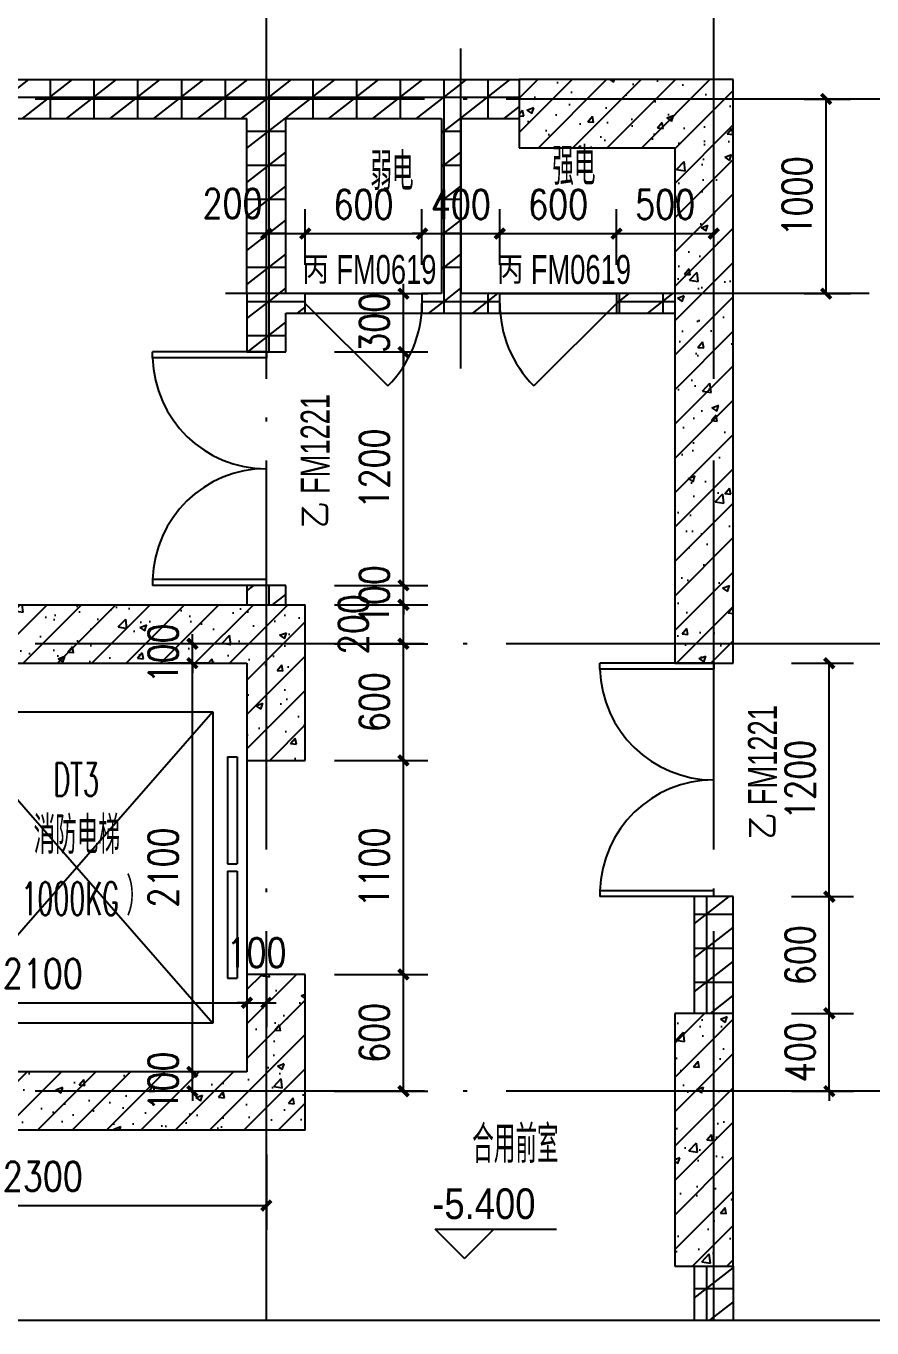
# Model space of a CAD drawing. Extents: x 718358 to 1668613, y -348838 to -159582.
# Drawn here: x 750675 to 755024, y -194977 to -188285 of the extents above; entities that cross this region are included whole.
import ezdxf

# ---------------------------------------------------------------- set-up
doc = ezdxf.new("R2010")
doc.units = 0
doc.header["$LTSCALE"] = 1000
doc.linetypes.add('DOTE', pattern=[2.42, 2, -0.2, 0.02, -0.2])
for name, color, linetype in [('建-墙体', 2, 'Continuous'), ('建-尺寸', 73, 'Continuous'), ('建-影线', 8, 'Continuous'), ('建-房间名', 7, 'Continuous'), ('建-柱子', 6, 'Continuous'), ('建-标高', 3, 'Continuous'), ('建-楼梯', 4, 'Continuous'), ('建-符号', 3, 'Continuous'), ('建-轴网', 14, 'DOTE'), ('建-门', 4, 'Continuous'), ('建-门窗', 4, 'Continuous'), ('建-门窗-编号', 7, 'Continuous')]:
    doc.layers.add(name, color=color, linetype=linetype)
doc.styles.add('_TCH_DIM', font='gt单线西文.shx', dxfattribs={"width": 0.8, "bigfont": 'gt单线中文.shx'})
doc.styles.add('_TCH_WINDOW', font='gt单线西文.shx', dxfattribs={"height": 3.5, "bigfont": 'gt单线中文.shx'})
doc.styles.add('DIM_FONT', font='SIMPLEX.shx', dxfattribs={"width": 0.8, "bigfont": 'GBCBIG.shx'})
doc.dimstyles.new('DIMN50', dxfattribs={"dimscale": 0.5, "dimtxt": 300, "dimasz": 100, "dimexe": 250, "dimexo": 300, "dimgap": 150, "dimtad": 1, "dimdec": 0, "dimzin": 0, "dimdsep": 46, "dimtxsty": 'DIM_FONT', "dimblk": 'ARCHTICK', "dimcen": 0.09, "dimdle": 1, "dimclrt": 7, "dimazin": 2, "dimtfac": 1, "dimtdec": 0, "dimtix": 1, "dimtmove": 2, "dimatfit": 3, "dimldrblk": 'ARCHTICK', "dimfxl": 1, "dimtolj": 1, "dimtzin": 0, "dimarcsym": 0})
pattern_1 = [(0, (0, 0), (0, 175), []), (37.875, (200, 0), (-84.807639, 109.038328), []), (90, (200, 0), (-225, 1e-14), [])]
pattern_2 = [(45, (0, 0), (-88.388348, 88.388348), []), (50, (0, 0), (358.63009, -31.37607), [37.5, -412.5]), (355, (0, 0), (-69.37567, 376.09607), [30, -330]), (100.4514, (29.9, -2.6), (289.25469, 344.71977), [31.8701, -350.57106]), (46.1842, (0, 100), (533.62052, -82.7595), [56.25, -618.75]), (96.6356, (44.47, 93.1), (467.33135, 487.05894), [47.80514, -525.8565]), (351.1842, (0, 100), (467.33097, 487.0593), [45, -495]), (21, (50, 75), (298.45353, -201.30945), [37.5, -412.5]), (326, (50, 75), (121.65767, 362.57502), [30, -330]), (71.4514, (74.87, 58.22), (420.11131, 161.26525), [31.8701, -350.57106]), (37.5, (0, 0), (6.079928, 166.446927), [0, -326, 0, -335, 0, -331.25]), (7.5, (0, 0), (131.53477, 197.205856), [0, -191, 0, -318.5, 0, -126.25]), (327.5, (-111.5, 0), (266.911218, -11.277436), [0, -125, 0, -390, 0, -517.5]), (317.5, (-161.5, 0), (291.593085, 50.05249), [0, -162.5, 0, -259, 0, -367.5])]

# ---------------------------------------------------------------- blocks, each defined once
blk = doc.blocks.new('_ArchTick')
at = {"color": 0, "linetype": 'ByBlock', "const_width": 0.4}
blk.add_lwpolyline([(-0.5, -0.5), (0.5, 0.5)], dxfattribs=at)
blk = doc.blocks.new('*D895')
at = {"layer": 'Defpoints', "color": 0, "transparency": 16777216}
for p in [(752110.3, -189351.9), (751910.3, -189662.4), (752110.3, -189662.4)]:
    blk.add_point(p, dxfattribs=at)
at = {"layer": '建-尺寸', "color": 0, "lineweight": -2, "transparency": 16777216}
for p, q in [((751910.3, -189512.4), (751910.3, -189226.9)), ((752110.3, -189512.4), (752110.3, -189226.9)), ((751909.8, -189351.9), (752110.8, -189351.9))]:
    blk.add_line(p, q, dxfattribs=at)
at = {"layer": '建-尺寸', "color": 0, "lineweight": -2, "transparency": 16777216, "xscale": 50, "yscale": 50, "zscale": 50, "rotation": 180}
blk.add_blockref('_ArchTick', (751910.3, -189351.9), dxfattribs=at)
at = {"layer": '建-尺寸', "color": 0, "lineweight": -2, "transparency": 16777216, "xscale": 50, "yscale": 50, "zscale": 50}
blk.add_blockref('_ArchTick', (752110.3, -189351.9), dxfattribs=at)
at = {"layer": '建-尺寸', "color": 7, "transparency": 16777216, "insert": (751736.9, -189196.9), "char_height": 150, "attachment_point": 5, "style": 'DIM_FONT'}
blk.add_mtext('\\A1;200', dxfattribs=at)
blk = doc.blocks.new('*D896')
at = {"layer": 'Defpoints', "color": 0, "transparency": 16777216}
for p in [(752710.3, -189351.9), (752110.3, -189662.4), (752710.3, -189662.4)]:
    blk.add_point(p, dxfattribs=at)
at = {"layer": '建-尺寸', "color": 0, "lineweight": -2, "transparency": 16777216}
for p, q in [((752110.3, -189512.4), (752110.3, -189226.9)), ((752710.3, -189512.4), (752710.3, -189226.9)), ((752109.8, -189351.9), (752710.8, -189351.9))]:
    blk.add_line(p, q, dxfattribs=at)
at = {"layer": '建-尺寸', "color": 0, "lineweight": -2, "transparency": 16777216, "xscale": 50, "yscale": 50, "zscale": 50, "rotation": 180}
blk.add_blockref('_ArchTick', (752110.3, -189351.9), dxfattribs=at)
at = {"layer": '建-尺寸', "color": 0, "lineweight": -2, "transparency": 16777216, "xscale": 50, "yscale": 50, "zscale": 50}
blk.add_blockref('_ArchTick', (752710.3, -189351.9), dxfattribs=at)
at = {"layer": '建-尺寸', "color": 7, "transparency": 16777216, "insert": (752410.3, -189201.9), "char_height": 150, "attachment_point": 5, "style": 'DIM_FONT'}
blk.add_mtext('\\A1;600', dxfattribs=at)
blk = doc.blocks.new('*D897')
at = {"layer": 'Defpoints', "color": 0, "transparency": 16777216}
for p in [(753110.3, -189351.9), (752710.3, -189662.4), (753110.3, -189662.4)]:
    blk.add_point(p, dxfattribs=at)
at = {"layer": '建-尺寸', "color": 0, "lineweight": -2, "transparency": 16777216}
for p, q in [((752710.3, -189512.4), (752710.3, -189226.9)), ((753110.3, -189512.4), (753110.3, -189226.9)), ((752710.3, -189351.9), (752660.3, -189351.9)), ((752710.3, -189351.9), (753110.3, -189351.9)), ((753110.3, -189351.9), (753160.3, -189351.9))]:
    blk.add_line(p, q, dxfattribs=at)
at = {"layer": '建-尺寸', "color": 0, "lineweight": -2, "transparency": 16777216, "xscale": 50, "yscale": 50, "zscale": 50}
blk.add_blockref('_ArchTick', (752710.3, -189351.9), dxfattribs=at)
at = {"layer": '建-尺寸', "color": 0, "lineweight": -2, "transparency": 16777216, "xscale": 50, "yscale": 50, "zscale": 50, "rotation": 180}
blk.add_blockref('_ArchTick', (753110.3, -189351.9), dxfattribs=at)
at = {"layer": '建-尺寸', "color": 7, "transparency": 16777216, "insert": (752910.3, -189201.9), "char_height": 150, "attachment_point": 5, "style": 'DIM_FONT'}
blk.add_mtext('\\A1;400', dxfattribs=at)
blk = doc.blocks.new('*D898')
at = {"layer": 'Defpoints', "color": 0, "transparency": 16777216}
for p in [(753710.3, -189351.9), (753110.3, -189662.4), (753710.3, -189662.4)]:
    blk.add_point(p, dxfattribs=at)
at = {"layer": '建-尺寸', "color": 0, "lineweight": -2, "transparency": 16777216}
for p, q in [((753110.3, -189512.4), (753110.3, -189226.9)), ((753710.3, -189512.4), (753710.3, -189226.9)), ((753109.8, -189351.9), (753710.8, -189351.9))]:
    blk.add_line(p, q, dxfattribs=at)
at = {"layer": '建-尺寸', "color": 0, "lineweight": -2, "transparency": 16777216, "xscale": 50, "yscale": 50, "zscale": 50, "rotation": 180}
blk.add_blockref('_ArchTick', (753110.3, -189351.9), dxfattribs=at)
at = {"layer": '建-尺寸', "color": 0, "lineweight": -2, "transparency": 16777216, "xscale": 50, "yscale": 50, "zscale": 50}
blk.add_blockref('_ArchTick', (753710.3, -189351.9), dxfattribs=at)
at = {"layer": '建-尺寸', "color": 7, "transparency": 16777216, "insert": (753410.3, -189201.9), "char_height": 150, "attachment_point": 5, "style": 'DIM_FONT'}
blk.add_mtext('\\A1;600', dxfattribs=at)
blk = doc.blocks.new('*D899')
at = {"layer": 'Defpoints', "color": 0, "transparency": 16777216}
for p in [(754210.3, -189351.9), (753710.3, -189662.4), (754210.3, -189662.4)]:
    blk.add_point(p, dxfattribs=at)
at = {"layer": '建-尺寸', "color": 0, "lineweight": -2, "transparency": 16777216}
for p, q in [((753710.3, -189512.4), (753710.3, -189226.9)), ((754210.3, -189512.4), (754210.3, -189226.9)), ((753709.8, -189351.9), (754210.8, -189351.9))]:
    blk.add_line(p, q, dxfattribs=at)
at = {"layer": '建-尺寸', "color": 0, "lineweight": -2, "transparency": 16777216, "xscale": 50, "yscale": 50, "zscale": 50, "rotation": 180}
blk.add_blockref('_ArchTick', (753710.3, -189351.9), dxfattribs=at)
at = {"layer": '建-尺寸', "color": 0, "lineweight": -2, "transparency": 16777216, "xscale": 50, "yscale": 50, "zscale": 50}
blk.add_blockref('_ArchTick', (754210.3, -189351.9), dxfattribs=at)
at = {"layer": '建-尺寸', "color": 7, "transparency": 16777216, "insert": (753960.3, -189201.9), "char_height": 150, "attachment_point": 5, "style": 'DIM_FONT'}
blk.add_mtext('\\A1;500', dxfattribs=at)
blk = doc.blocks.new('*D900')
at = {"layer": 'Defpoints', "color": 0, "transparency": 16777216}
for p in [(752110.3, -193159.8), (752615.2, -193159.8), (752110.3, -193760.1)]:
    blk.add_point(p, dxfattribs=at)
at = {"layer": '建-尺寸', "color": 0, "lineweight": -2, "transparency": 16777216}
for p, q in [((752260.3, -193159.8), (752740.2, -193159.8)), ((752615.2, -193760.6), (752615.2, -193159.3)), ((752260.3, -193760.1), (752740.2, -193760.1))]:
    blk.add_line(p, q, dxfattribs=at)
at = {"layer": '建-尺寸', "color": 0, "lineweight": -2, "transparency": 16777216, "xscale": 50, "yscale": 50, "zscale": 50}
for p, rotation in [((752615.2, -193159.8), 90), ((752615.2, -193760.1), 270)]:
    blk.add_blockref('_ArchTick', p, dxfattribs=dict(at, rotation=rotation))
at = {"layer": '建-尺寸', "color": 7, "transparency": 16777216, "insert": (752465.2, -193460), "char_height": 150, "attachment_point": 5, "rotation": 90, "style": 'DIM_FONT'}
blk.add_mtext('\\A1;600', dxfattribs=at)
blk = doc.blocks.new('*D901')
at = {"layer": 'Defpoints', "color": 0, "transparency": 16777216}
for p in [(752110.3, -192059.8), (752615.2, -192059.8), (752110.3, -193159.8)]:
    blk.add_point(p, dxfattribs=at)
at = {"layer": '建-尺寸', "color": 0, "lineweight": -2, "transparency": 16777216}
for p, q in [((752260.3, -192059.8), (752740.2, -192059.8)), ((752615.2, -193160.3), (752615.2, -192059.3)), ((752260.3, -193159.8), (752740.2, -193159.8))]:
    blk.add_line(p, q, dxfattribs=at)
at = {"layer": '建-尺寸', "color": 0, "lineweight": -2, "transparency": 16777216, "xscale": 50, "yscale": 50, "zscale": 50}
for p, rotation in [((752615.2, -192059.8), 90), ((752615.2, -193159.8), 270)]:
    blk.add_blockref('_ArchTick', p, dxfattribs=dict(at, rotation=rotation))
at = {"layer": '建-尺寸', "color": 7, "transparency": 16777216, "insert": (752465.2, -192609.8), "char_height": 150, "attachment_point": 5, "rotation": 90, "style": 'DIM_FONT'}
blk.add_mtext('\\A1;1100', dxfattribs=at)
blk = doc.blocks.new('*D902')
at = {"layer": 'Defpoints', "color": 0, "transparency": 16777216}
for p in [(752110.3, -191460.1), (752615.2, -191460.1), (752110.3, -192059.8)]:
    blk.add_point(p, dxfattribs=at)
at = {"layer": '建-尺寸', "color": 0, "lineweight": -2, "transparency": 16777216}
for p, q in [((752260.3, -191460.1), (752740.2, -191460.1)), ((752615.2, -192060.3), (752615.2, -191459.6)), ((752260.3, -192059.8), (752740.2, -192059.8))]:
    blk.add_line(p, q, dxfattribs=at)
at = {"layer": '建-尺寸', "color": 0, "lineweight": -2, "transparency": 16777216, "xscale": 50, "yscale": 50, "zscale": 50}
for p, rotation in [((752615.2, -191460.1), 90), ((752615.2, -192059.8), 270)]:
    blk.add_blockref('_ArchTick', p, dxfattribs=dict(at, rotation=rotation))
at = {"layer": '建-尺寸', "color": 7, "transparency": 16777216, "insert": (752465.2, -191760), "char_height": 150, "attachment_point": 5, "rotation": 90, "style": 'DIM_FONT'}
blk.add_mtext('\\A1;600', dxfattribs=at)
blk = doc.blocks.new('*D903')
at = {"layer": 'Defpoints', "color": 0, "transparency": 16777216}
for p in [(752110.3, -191260.2), (752615.2, -191260.2), (752110.3, -191460.1)]:
    blk.add_point(p, dxfattribs=at)
at = {"layer": '建-尺寸', "color": 0, "lineweight": -2, "transparency": 16777216}
for p, q in [((752260.3, -191260.2), (752740.2, -191260.2)), ((752615.2, -191460.6), (752615.2, -191259.7)), ((752260.3, -191460.1), (752740.2, -191460.1))]:
    blk.add_line(p, q, dxfattribs=at)
at = {"layer": '建-尺寸', "color": 0, "lineweight": -2, "transparency": 16777216, "xscale": 50, "yscale": 50, "zscale": 50}
for p, rotation in [((752615.2, -191260.2), 90), ((752615.2, -191460.1), 270)]:
    blk.add_blockref('_ArchTick', p, dxfattribs=dict(at, rotation=rotation))
at = {"layer": '建-尺寸', "color": 7, "transparency": 16777216, "insert": (752357.7, -191360.2), "char_height": 150, "attachment_point": 5, "rotation": 90, "style": 'DIM_FONT'}
blk.add_mtext('\\A1;200', dxfattribs=at)
blk = doc.blocks.new('*D904')
at = {"layer": 'Defpoints', "color": 0, "transparency": 16777216}
for p in [(752110.3, -191159.8), (752615.2, -191159.8), (752110.3, -191260.2)]:
    blk.add_point(p, dxfattribs=at)
at = {"layer": '建-尺寸', "color": 0, "lineweight": -2, "transparency": 16777216}
for p, q in [((752615.2, -191159.8), (752615.2, -191109.8)), ((752260.3, -191159.8), (752740.2, -191159.8)), ((752615.2, -191260.2), (752615.2, -191159.8)), ((752260.3, -191260.2), (752740.2, -191260.2)), ((752615.2, -191260.2), (752615.2, -191310.2))]:
    blk.add_line(p, q, dxfattribs=at)
at = {"layer": '建-尺寸', "color": 0, "lineweight": -2, "transparency": 16777216, "xscale": 50, "yscale": 50, "zscale": 50}
for p, rotation in [((752615.2, -191159.8), 270), ((752615.2, -191260.2), 90)]:
    blk.add_blockref('_ArchTick', p, dxfattribs=dict(at, rotation=rotation))
at = {"layer": '建-尺寸', "color": 7, "transparency": 16777216, "insert": (752465.2, -191210), "char_height": 150, "attachment_point": 5, "rotation": 90, "style": 'DIM_FONT'}
blk.add_mtext('\\A1;100', dxfattribs=at)
blk = doc.blocks.new('*D905')
at = {"layer": 'Defpoints', "color": 0, "transparency": 16777216}
for p in [(752110.3, -189960.1), (752615.2, -189960.1), (752110.3, -191159.8)]:
    blk.add_point(p, dxfattribs=at)
at = {"layer": '建-尺寸', "color": 0, "lineweight": -2, "transparency": 16777216}
for p, q in [((752260.3, -189960.1), (752740.2, -189960.1)), ((752615.2, -191160.3), (752615.2, -189959.6)), ((752260.3, -191159.8), (752740.2, -191159.8))]:
    blk.add_line(p, q, dxfattribs=at)
at = {"layer": '建-尺寸', "color": 0, "lineweight": -2, "transparency": 16777216, "xscale": 50, "yscale": 50, "zscale": 50}
for p, rotation in [((752615.2, -189960.1), 90), ((752615.2, -191159.8), 270)]:
    blk.add_blockref('_ArchTick', p, dxfattribs=dict(at, rotation=rotation))
at = {"layer": '建-尺寸', "color": 7, "transparency": 16777216, "insert": (752465.2, -190560), "char_height": 150, "attachment_point": 5, "rotation": 90, "style": 'DIM_FONT'}
blk.add_mtext('\\A1;1200', dxfattribs=at)
blk = doc.blocks.new('*D906')
at = {"layer": 'Defpoints', "color": 0, "transparency": 16777216}
for p in [(752110.3, -189660.1), (752615.2, -189660.1), (752110.3, -189960.1)]:
    blk.add_point(p, dxfattribs=at)
at = {"layer": '建-尺寸', "color": 0, "lineweight": -2, "transparency": 16777216}
for p, q in [((752260.3, -189660.1), (752740.2, -189660.1)), ((752615.2, -189660.1), (752615.2, -189610.1)), ((752615.2, -189960.1), (752615.2, -189660.1)), ((752260.3, -189960.1), (752740.2, -189960.1)), ((752615.2, -189960.1), (752615.2, -190010.1))]:
    blk.add_line(p, q, dxfattribs=at)
at = {"layer": '建-尺寸', "color": 0, "lineweight": -2, "transparency": 16777216, "xscale": 50, "yscale": 50, "zscale": 50}
for p, rotation in [((752615.2, -189660.1), 270), ((752615.2, -189960.1), 90)]:
    blk.add_blockref('_ArchTick', p, dxfattribs=dict(at, rotation=rotation))
at = {"layer": '建-尺寸', "color": 7, "transparency": 16777216, "insert": (752465.2, -189810.1), "char_height": 150, "attachment_point": 5, "rotation": 90, "style": 'DIM_FONT'}
blk.add_mtext('\\A1;300', dxfattribs=at)
blk = doc.blocks.new('*D907')
at = {"layer": 'Defpoints', "color": 0, "transparency": 16777216}
for p in [(754460.3, -191560.1), (754804.5, -191560.1), (754460.3, -192760.1)]:
    blk.add_point(p, dxfattribs=at)
at = {"layer": '建-尺寸', "color": 0, "lineweight": -2, "transparency": 16777216}
for p, q in [((754610.3, -191560.1), (754929.5, -191560.1)), ((754804.5, -192760.6), (754804.5, -191559.6)), ((754610.3, -192760.1), (754929.5, -192760.1))]:
    blk.add_line(p, q, dxfattribs=at)
at = {"layer": '建-尺寸', "color": 0, "lineweight": -2, "transparency": 16777216, "xscale": 50, "yscale": 50, "zscale": 50}
for p, rotation in [((754804.5, -191560.1), 90), ((754804.5, -192760.1), 270)]:
    blk.add_blockref('_ArchTick', p, dxfattribs=dict(at, rotation=rotation))
at = {"layer": '建-尺寸', "color": 7, "transparency": 16777216, "insert": (754654.5, -192160.1), "char_height": 150, "attachment_point": 5, "rotation": 90, "style": 'DIM_FONT'}
blk.add_mtext('\\A1;1200', dxfattribs=at)
blk = doc.blocks.new('*D908')
at = {"layer": 'Defpoints', "color": 0, "transparency": 16777216}
for p in [(754460.3, -192760.1), (754804.5, -192760.1), (754460.3, -193360.1)]:
    blk.add_point(p, dxfattribs=at)
at = {"layer": '建-尺寸', "color": 0, "lineweight": -2, "transparency": 16777216}
for p, q in [((754610.3, -192760.1), (754929.5, -192760.1)), ((754804.5, -193360.6), (754804.5, -192759.6)), ((754610.3, -193360.1), (754929.5, -193360.1))]:
    blk.add_line(p, q, dxfattribs=at)
at = {"layer": '建-尺寸', "color": 0, "lineweight": -2, "transparency": 16777216, "xscale": 50, "yscale": 50, "zscale": 50}
for p, rotation in [((754804.5, -192760.1), 90), ((754804.5, -193360.1), 270)]:
    blk.add_blockref('_ArchTick', p, dxfattribs=dict(at, rotation=rotation))
at = {"layer": '建-尺寸', "color": 7, "transparency": 16777216, "insert": (754654.5, -193060.1), "char_height": 150, "attachment_point": 5, "rotation": 90, "style": 'DIM_FONT'}
blk.add_mtext('\\A1;600', dxfattribs=at)
blk = doc.blocks.new('*D909')
at = {"layer": 'Defpoints', "color": 0, "transparency": 16777216}
for p in [(754460.3, -193360.1), (754804.5, -193360.1), (754460.3, -193760.1)]:
    blk.add_point(p, dxfattribs=at)
at = {"layer": '建-尺寸', "color": 0, "lineweight": -2, "transparency": 16777216}
for p, q in [((754804.5, -193360.1), (754804.5, -193310.1)), ((754610.3, -193360.1), (754929.5, -193360.1)), ((754804.5, -193760.1), (754804.5, -193360.1)), ((754610.3, -193760.1), (754929.5, -193760.1)), ((754804.5, -193760.1), (754804.5, -193810.1))]:
    blk.add_line(p, q, dxfattribs=at)
at = {"layer": '建-尺寸', "color": 0, "lineweight": -2, "transparency": 16777216, "xscale": 50, "yscale": 50, "zscale": 50}
for p, rotation in [((754804.5, -193360.1), 270), ((754804.5, -193760.1), 90)]:
    blk.add_blockref('_ArchTick', p, dxfattribs=dict(at, rotation=rotation))
at = {"layer": '建-尺寸', "color": 7, "transparency": 16777216, "insert": (754654.5, -193560.1), "char_height": 150, "attachment_point": 5, "rotation": 90, "style": 'DIM_FONT'}
blk.add_mtext('\\A1;400', dxfattribs=at)
blk = doc.blocks.new('*D910')
at = {"layer": 'Defpoints', "color": 0, "transparency": 16777216}
for p in [(751529.8, -193660.3), (751763.6, -193660.3), (751763.6, -193760.4)]:
    blk.add_point(p, dxfattribs=at)
at = {"layer": '建-尺寸', "color": 0, "lineweight": -2, "transparency": 16777216}
for p, q in [((751529.8, -193660.3), (751529.8, -193610.3)), ((751613.6, -193660.3), (751404.8, -193660.3)), ((751529.8, -193760.4), (751529.8, -193660.3)), ((751613.6, -193760.4), (751404.8, -193760.4)), ((751529.8, -193760.4), (751529.8, -193810.4))]:
    blk.add_line(p, q, dxfattribs=at)
at = {"layer": '建-尺寸', "color": 0, "lineweight": -2, "transparency": 16777216, "xscale": 50, "yscale": 50, "zscale": 50}
for p, rotation in [((751529.8, -193660.3), 270), ((751529.8, -193760.4), 90)]:
    blk.add_blockref('_ArchTick', p, dxfattribs=dict(at, rotation=rotation))
at = {"layer": '建-尺寸', "color": 7, "transparency": 16777216, "insert": (751379.8, -193710.4), "char_height": 150, "attachment_point": 5, "rotation": 90, "style": 'DIM_FONT'}
blk.add_mtext('\\A1;100', dxfattribs=at)
blk = doc.blocks.new('*D911')
at = {"layer": 'Defpoints', "color": 0, "transparency": 16777216}
for p in [(751529.8, -191560.3), (751763.6, -191560.3), (751763.6, -193660.3)]:
    blk.add_point(p, dxfattribs=at)
at = {"layer": '建-尺寸', "color": 0, "lineweight": -2, "transparency": 16777216}
for p, q in [((751613.6, -191560.3), (751404.8, -191560.3)), ((751529.8, -193660.8), (751529.8, -191559.8)), ((751613.6, -193660.3), (751404.8, -193660.3))]:
    blk.add_line(p, q, dxfattribs=at)
at = {"layer": '建-尺寸', "color": 0, "lineweight": -2, "transparency": 16777216, "xscale": 50, "yscale": 50, "zscale": 50}
for p, rotation in [((751529.8, -191560.3), 90), ((751529.8, -193660.3), 270)]:
    blk.add_blockref('_ArchTick', p, dxfattribs=dict(at, rotation=rotation))
at = {"layer": '建-尺寸', "color": 7, "transparency": 16777216, "insert": (751379.8, -192610.3), "char_height": 150, "attachment_point": 5, "rotation": 90, "style": 'DIM_FONT'}
blk.add_mtext('\\A1;2100', dxfattribs=at)
blk = doc.blocks.new('*D912')
at = {"layer": 'Defpoints', "color": 0, "transparency": 16777216}
for p in [(751529.8, -191460.1), (751763.6, -191460.1), (751763.6, -191560.3)]:
    blk.add_point(p, dxfattribs=at)
at = {"layer": '建-尺寸', "color": 0, "lineweight": -2, "transparency": 16777216}
for p, q in [((751613.6, -191460.1), (751404.8, -191460.1)), ((751529.8, -191460.1), (751529.8, -191410.1)), ((751529.8, -191560.3), (751529.8, -191460.1)), ((751613.6, -191560.3), (751404.8, -191560.3)), ((751529.8, -191560.3), (751529.8, -191610.3))]:
    blk.add_line(p, q, dxfattribs=at)
at = {"layer": '建-尺寸', "color": 0, "lineweight": -2, "transparency": 16777216, "xscale": 50, "yscale": 50, "zscale": 50}
for p, rotation in [((751529.8, -191460.1), 270), ((751529.8, -191560.3), 90)]:
    blk.add_blockref('_ArchTick', p, dxfattribs=dict(at, rotation=rotation))
at = {"layer": '建-尺寸', "color": 7, "transparency": 16777216, "insert": (751379.8, -191510.2), "char_height": 150, "attachment_point": 5, "rotation": 90, "style": 'DIM_FONT'}
blk.add_mtext('\\A1;100', dxfattribs=at)
blk = doc.blocks.new('*D918')
at = {"layer": 'Defpoints', "color": 0, "transparency": 16777216}
for p in [(749710.3, -193029.2), (751810.3, -193029.2), (751810.3, -193305.5)]:
    blk.add_point(p, dxfattribs=at)
at = {"layer": '建-尺寸', "color": 0, "lineweight": -2, "transparency": 16777216}
for p, q in [((749710.3, -193179.2), (749710.3, -193430.5)), ((751810.3, -193179.2), (751810.3, -193430.5)), ((749709.8, -193305.5), (751810.8, -193305.5))]:
    blk.add_line(p, q, dxfattribs=at)
at = {"layer": '建-尺寸', "color": 0, "lineweight": -2, "transparency": 16777216, "xscale": 50, "yscale": 50, "zscale": 50, "rotation": 180}
blk.add_blockref('_ArchTick', (749710.3, -193305.5), dxfattribs=at)
at = {"layer": '建-尺寸', "color": 0, "lineweight": -2, "transparency": 16777216, "xscale": 50, "yscale": 50, "zscale": 50}
blk.add_blockref('_ArchTick', (751810.3, -193305.5), dxfattribs=at)
at = {"layer": '建-尺寸', "color": 7, "transparency": 16777216, "insert": (750760.3, -193155.5), "char_height": 150, "attachment_point": 5, "style": 'DIM_FONT'}
blk.add_mtext('\\A1;2100', dxfattribs=at)
blk = doc.blocks.new('*D919')
at = {"layer": 'Defpoints', "color": 0, "transparency": 16777216}
for p in [(751810.3, -193029.2), (751910.3, -193029.2), (751910.3, -193305.5)]:
    blk.add_point(p, dxfattribs=at)
at = {"layer": '建-尺寸', "color": 0, "lineweight": -2, "transparency": 16777216}
for p, q in [((751810.3, -193179.2), (751810.3, -193430.5)), ((751910.3, -193179.2), (751910.3, -193430.5)), ((751810.3, -193305.5), (751760.3, -193305.5)), ((751810.3, -193305.5), (751910.3, -193305.5)), ((751910.3, -193305.5), (751960.3, -193305.5))]:
    blk.add_line(p, q, dxfattribs=at)
at = {"layer": '建-尺寸', "color": 0, "lineweight": -2, "transparency": 16777216, "xscale": 50, "yscale": 50, "zscale": 50}
blk.add_blockref('_ArchTick', (751810.3, -193305.5), dxfattribs=at)
at = {"layer": '建-尺寸', "color": 0, "lineweight": -2, "transparency": 16777216, "xscale": 50, "yscale": 50, "zscale": 50, "rotation": 180}
blk.add_blockref('_ArchTick', (751910.3, -193305.5), dxfattribs=at)
at = {"layer": '建-尺寸', "color": 7, "transparency": 16777216, "insert": (751860.3, -193048), "char_height": 150, "attachment_point": 5, "style": 'DIM_FONT'}
blk.add_mtext('\\A1;100', dxfattribs=at)
blk = doc.blocks.new('*D920')
at = {"layer": 'Defpoints', "color": 0, "transparency": 16777216}
for p in [(749610.3, -193934.9), (751910.3, -193934.9), (751910.3, -194348)]:
    blk.add_point(p, dxfattribs=at)
at = {"layer": '建-尺寸', "color": 0, "lineweight": -2, "transparency": 16777216}
for p, q in [((749610.3, -194084.9), (749610.3, -194473)), ((751910.3, -194084.9), (751910.3, -194473)), ((749609.8, -194348), (751910.8, -194348))]:
    blk.add_line(p, q, dxfattribs=at)
at = {"layer": '建-尺寸', "color": 0, "lineweight": -2, "transparency": 16777216, "xscale": 50, "yscale": 50, "zscale": 50, "rotation": 180}
blk.add_blockref('_ArchTick', (749610.3, -194348), dxfattribs=at)
at = {"layer": '建-尺寸', "color": 0, "lineweight": -2, "transparency": 16777216, "xscale": 50, "yscale": 50, "zscale": 50}
blk.add_blockref('_ArchTick', (751910.3, -194348), dxfattribs=at)
at = {"layer": '建-尺寸', "color": 7, "transparency": 16777216, "insert": (750760.3, -194198), "char_height": 150, "attachment_point": 5, "style": 'DIM_FONT'}
blk.add_mtext('\\A1;2300', dxfattribs=at)
blk = doc.blocks.new('*D1047')
at = {"layer": 'Defpoints', "color": 0, "transparency": 16777216}
for p in [(754525.6, -188660.1), (754788.6, -188660.1), (754525.6, -189660.3)]:
    blk.add_point(p, dxfattribs=at)
at = {"layer": '建-尺寸', "color": 0, "lineweight": -2, "transparency": 16777216}
for p, q in [((754675.6, -188660.1), (754913.6, -188660.1)), ((754788.6, -189660.8), (754788.6, -188659.6)), ((754675.6, -189660.3), (754913.6, -189660.3))]:
    blk.add_line(p, q, dxfattribs=at)
at = {"layer": '建-尺寸', "color": 0, "lineweight": -2, "transparency": 16777216, "xscale": 50, "yscale": 50, "zscale": 50}
for p, rotation in [((754788.6, -188660.1), 90), ((754788.6, -189660.3), 270)]:
    blk.add_blockref('_ArchTick', p, dxfattribs=dict(at, rotation=rotation))
at = {"layer": '建-尺寸', "color": 7, "transparency": 16777216, "insert": (754638.6, -189160.2), "char_height": 150, "attachment_point": 5, "rotation": 90, "style": 'DIM_FONT'}
blk.add_mtext('\\A1;1000', dxfattribs=at)

msp = doc.modelspace()

# ---------------------------------------------------------------- hatches: boundary and pattern name
at = {"layer": '建-影线'}
h = msp.add_hatch(dxfattribs=at)
h.set_pattern_fill('空心砖', color=256, scale=50, style=0)
h.set_pattern_definition(pattern_1)
h.paths.add_polyline_path([(745010.3, -188693.5), (745110.3, -188760.1), (751810.3, -188760.1), (751910.3, -188693.5), (751910.3, -188560.1), (745010.3, -188560.1)])
h = msp.add_hatch(dxfattribs=at)
h.set_pattern_fill('空心砖', color=256, scale=50, style=0)
h.set_pattern_definition(pattern_1)
h.paths.add_polyline_path([(751910.3, -188693.5), (752010.3, -188760.1), (752810.3, -188760.1), (752877, -188693.5), (752910.3, -188560.1), (751910.3, -188560.1)])
h = msp.add_hatch(dxfattribs=at)
h.set_pattern_fill('空心砖', color=256, scale=50, style=0)
h.set_pattern_definition(pattern_1)
h.paths.add_polyline_path([(752877, -188693.5), (752910.3, -188760.1), (753210.3, -188760.1), (753210.3, -188560.1), (752910.3, -188560.1)])
h = msp.add_hatch(dxfattribs=at)
h.set_pattern_fill('钢筋混凝土', color=256, scale=50, style=0)
h.set_pattern_definition(pattern_2)
h.paths.add_polyline_path([(754010.3, -188910.1), (754010.3, -191560.1), (754310.3, -191560.1), (754310.3, -188560.1), (753210.3, -188560.1), (753210.3, -188910.1)])
h = msp.add_hatch(dxfattribs=at)
h.set_pattern_fill('空心砖', color=256, scale=50, style=0)
h.set_pattern_definition(pattern_1)
h.paths.add_polyline_path([(751943.7, -189693.7), (752010.3, -189660.3), (752010.3, -188760.1), (751910.3, -188693.5), (751810.3, -188760.1), (751810.3, -189660.3)])
h = msp.add_hatch(dxfattribs=at)
h.set_pattern_fill('空心砖', color=256, scale=50, style=0)
h.set_pattern_definition(pattern_1)
h.paths.add_polyline_path([(752877, -188693.5), (752810.3, -188760.1), (752810.3, -189660.3), (752877, -189693.7), (752910.3, -189660.3), (752910.3, -188760.1)])
h = msp.add_hatch(dxfattribs=at)
h.set_pattern_fill('空心砖', color=256, scale=50, style=0)
h.set_pattern_definition(pattern_1)
h.paths.add_polyline_path([(751810.3, -189660.3), (751810.3, -189960.1), (752010.3, -189960.1), (752010.3, -189760.3), (751943.7, -189693.7)])
h = msp.add_hatch(dxfattribs=at)
h.set_pattern_fill('空心砖', color=256, scale=50, style=0)
h.set_pattern_definition(pattern_1)
h.paths.add_polyline_path([(752010.3, -189760.3), (752110.3, -189760.3), (752110.3, -189660.3), (752010.3, -189660.3), (751943.7, -189693.7)])
h = msp.add_hatch(dxfattribs=at)
h.set_pattern_fill('空心砖', color=256, scale=50, style=0)
h.set_pattern_definition(pattern_1)
h.paths.add_polyline_path([(752810.3, -189660.3), (752710.3, -189660.3), (752710.3, -189760.3), (752910.3, -189760.3), (752877, -189693.7)])
h = msp.add_hatch(dxfattribs=at)
h.set_pattern_fill('空心砖', color=256, scale=50, style=0)
h.set_pattern_definition(pattern_1)
h.paths.add_polyline_path([(752910.3, -189760.3), (753110.3, -189760.3), (753110.3, -189660.3), (752910.3, -189660.3), (752877, -189693.7)])
h = msp.add_hatch(dxfattribs=at)
h.set_pattern_fill('空心砖', color=256, scale=50, style=0)
h.set_pattern_definition(pattern_1)
h.paths.add_polyline_path([(754010.3, -189660.3), (753710.3, -189660.3), (753710.3, -189760.3), (754010.3, -189760.3)])
h = msp.add_hatch(dxfattribs=at)
h.set_pattern_fill('空心砖', color=256, scale=50, style=0)
h.set_pattern_definition(pattern_1)
h.paths.add_polyline_path([(752010.3, -191260.3), (752010.3, -191160.1), (751810.3, -191160.1), (751810.3, -191260.3)])
h = msp.add_hatch(dxfattribs=at)
h.set_pattern_fill('钢筋混凝土', color=256, scale=50, style=0)
h.set_pattern_definition(pattern_2)
h.paths.add_polyline_path([(749610.4, -191460.3), (749710.3, -191560.3), (751810.3, -191560.3), (752110.3, -191260.3), (749610.6, -191260.3)])
h = msp.add_hatch(dxfattribs=at)
h.set_pattern_fill('钢筋混凝土', color=256, scale=50, style=0)
h.set_pattern_definition(pattern_2)
h.paths.add_polyline_path([(751810.3, -191560.3), (751810.3, -192060.1), (752110.3, -192060.1), (752110.3, -191260.3)])
h = msp.add_hatch(dxfattribs=at)
h.set_pattern_fill('空心砖', color=256, scale=50, style=0)
h.set_pattern_definition(pattern_1)
h.paths.add_polyline_path([(754110.3, -193360.1), (754310.3, -193360.1), (754310.3, -192760.1), (754110.3, -192760.1)])
h = msp.add_hatch(dxfattribs=at)
h.set_pattern_fill('钢筋混凝土', color=256, scale=50, style=0)
h.set_pattern_definition(pattern_2)
h.paths.add_polyline_path([(752110.3, -193960.3), (752110.3, -193160.1), (751810.3, -193160.1), (751810.3, -193660.3)])
h = msp.add_hatch(dxfattribs=at)
h.set_pattern_fill('钢筋混凝土', color=256, scale=50, style=0)
h.set_pattern_definition(pattern_2)
h.paths.add_polyline_path([(754310.3, -193360.1), (754010.3, -193360.1), (754010.3, -194660.1), (754310.3, -194660.1)])
h = msp.add_hatch(dxfattribs=at)
h.set_pattern_fill('钢筋混凝土', color=256, scale=50, style=0)
h.set_pattern_definition(pattern_2)
h.paths.add_polyline_path([(752110.3, -193960.3), (751810.3, -193660.3), (749710.3, -193660.3), (749610.4, -193760.3), (749610.6, -193960.3)])
h = msp.add_hatch(dxfattribs=at)
h.set_pattern_fill('空心砖', color=256, scale=50, style=0)
h.set_pattern_definition(pattern_1)
h.paths.add_polyline_path([(754310.3, -194660.1), (754110.3, -194660.1), (754110.3, -194937.5), (754310.3, -194937.5)])

# ---------------------------------------------------------------- linework, layer by layer
at = {"layer": '建-墙体'}
for p, q in [((745010.3, -188560.1), (751910.3, -188560.1)), ((751910.3, -188560.1), (752910.3, -188560.1)), ((752910.3, -188560.1), (753210.3, -188560.1)), ((745110.3, -188760.1), (751810.3, -188760.1)), ((751810.3, -189660.3), (751810.3, -188760.1)), ((752010.3, -189660.3), (752010.3, -188760.1)), ((752010.3, -188760.1), (752810.3, -188760.1)), ((752810.3, -188760.1), (752810.3, -189660.3)), ((752910.3, -188760.1), (752910.3, -189660.3)), ((752910.3, -188760.1), (753210.3, -188760.1)), ((751810.3, -189660.3), (751810.3, -189960.1)), ((752110.3, -189660.3), (752010.3, -189660.3)), ((752110.3, -189760.3), (752110.3, -189660.3)), ((752810.3, -189660.3), (752710.3, -189660.3)), ((752710.3, -189660.3), (752710.3, -189760.3)), ((753110.3, -189660.3), (752910.3, -189660.3)), ((753110.3, -189760.3), (753110.3, -189660.3)), ((754010.3, -189660.3), (753710.3, -189660.3)), ((753710.3, -189660.3), (753710.3, -189760.3)), ((752010.3, -189960.1), (752010.3, -189760.3)), ((752010.3, -189760.3), (752110.3, -189760.3)), ((752710.3, -189760.3), (752910.3, -189760.3)), ((752910.3, -189760.3), (753110.3, -189760.3)), ((753710.3, -189760.3), (754010.3, -189760.3)), ((751810.3, -189960.1), (752010.3, -189960.1)), ((752010.3, -191160.1), (751810.3, -191160.1)), ((751810.3, -191160.1), (751810.3, -191260.3)), ((752010.3, -191260.3), (752010.3, -191160.1)), ((751810.3, -191260.3), (752010.3, -191260.3)), ((754310.3, -192760.1), (754110.3, -192760.1)), ((754110.3, -192760.1), (754110.3, -193360.1)), ((754310.3, -193360.1), (754310.3, -192760.1)), ((754110.3, -194660.1), (754110.3, -194937.5)), ((754310.3, -194660.1), (754310.3, -194937.5))]:
    msp.add_line(p, q, dxfattribs=at)
at = {"layer": '建-柱子'}
for p, q in [((754310.3, -188560.1), (753210.3, -188560.1)), ((753210.3, -188560.1), (753210.3, -188910.1)), ((754310.3, -191560.1), (754310.3, -188560.1)), ((753210.3, -188910.1), (754010.3, -188910.1)), ((754010.3, -188910.1), (754010.3, -191560.1)), ((749610.6, -191260.3), (752110.3, -191260.3)), ((752110.3, -192060.1), (752110.3, -191260.3)), ((749710.3, -191560.3), (751810.3, -191560.3)), ((751810.3, -191560.3), (751810.3, -192060.1)), ((754010.3, -191560.1), (754310.3, -191560.1)), ((751810.3, -192060.1), (752110.3, -192060.1)), ((752110.3, -193160.1), (751810.3, -193160.1)), ((751810.3, -193160.1), (751810.3, -193660.3)), ((752110.3, -193960.3), (752110.3, -193160.1)), ((754310.3, -193360.1), (754010.3, -193360.1)), ((754010.3, -193360.1), (754010.3, -194660.1)), ((754310.3, -194660.1), (754310.3, -193360.1)), ((751810.3, -193660.3), (749710.3, -193660.3)), ((752110.3, -193960.3), (749610.6, -193960.3)), ((754010.3, -194660.1), (754310.3, -194660.1))]:
    msp.add_line(p, q, dxfattribs=at)
at = {"layer": '建-标高'}
for p, q in [((752929, -194619.7), (752779, -194469.7)), ((752779, -194469.7), (753402.2, -194469.7)), ((752929, -194619.7), (753079, -194469.7))]:
    msp.add_line(p, q, dxfattribs=at)
at = {"layer": '建-楼梯'}
for p, q in [((750235.3, -191810.1), (751635.3, -191810.1)), ((750235.3, -191810.1), (751635.3, -193410.1)), ((751635.3, -191810.1), (750235.3, -193410.1)), ((751635.3, -191810.1), (751635.3, -193410.1)), ((751635.3, -193410.1), (750235.3, -193410.1))]:
    msp.add_line(p, q, dxfattribs=at)
at = {"layer": '建-符号'}
msp.add_lwpolyline([(742207.3, -194937.5), (748618.7, -194937.5), (748656.9, -194832.5), (748693.9, -195042.5), (748731.2, -194937.5), (755142.5, -194937.5)], dxfattribs=at)
at = {"layer": '建-轴网'}
for p, q in [((751910.3, -194937.5), (751910.3, -188052.6)), ((754210.3, -194937.5), (754210.3, -188052.6)), ((752910.3, -190045.5), (752910.3, -188400.5)), ((755142.5, -188660.1), (742207.3, -188660.1)), ((755010.3, -189660.3), (751700.5, -189660.3)), ((755142.5, -191460.1), (742207.3, -191460.1)), ((755142.5, -193760.1), (742207.3, -193760.1))]:
    msp.add_line(p, q, dxfattribs=at)
at = {"layer": '建-门'}
for p, q in [((752110.3, -189660.3), (752710.3, -189660.3)), ((753110.3, -189660.3), (753710.3, -189660.3)), ((752110.3, -189710.3), (752534.6, -190134.6)), ((753710.3, -189710.3), (753286.1, -190134.6)), ((752110.3, -189760.3), (752710.3, -189760.3)), ((753110.3, -189760.3), (753710.3, -189760.3)), ((751910.3, -189960.1), (751325.3, -189960.1)), ((751325.3, -189990.1), (751325.3, -189960.1)), ((751910.3, -189990.1), (751325.3, -189990.1)), ((751910.3, -189960.1), (751910.3, -189990.1)), ((751910.3, -191130.1), (751325.3, -191130.1)), ((751325.3, -191130.1), (751325.3, -191160.1)), ((751910.3, -191160.1), (751910.3, -191130.1)), ((751910.3, -191160.1), (751325.3, -191160.1))]:
    msp.add_line(p, q, dxfattribs=at)
for centre, radius, start, end in [((752110.3, -189710.3), 600, 315, 0), ((753710.3, -189710.3), 600, 180, 225), ((751910.3, -189975.1), 585, 181.46928, 270), ((751910.3, -191145.1), 585, 90, 178.53072)]:
    msp.add_arc(centre, radius, start, end, dxfattribs=at)
at = {"layer": '建-门窗'}
for p, q in [((754210.3, -191560.1), (753625.3, -191560.1)), ((753625.3, -191590.1), (753625.3, -191560.1)), ((754210.3, -191590.1), (753625.3, -191590.1)), ((754210.3, -191560.1), (754210.3, -191590.1)), ((751710.4, -192041.8), (751710.4, -192591.8)), ((751710.4, -192041.8), (751760.3, -192041.8)), ((751760.3, -192041.8), (751760.3, -192591.8)), ((751810.3, -192060.1), (751810.3, -193160.1)), ((751710.4, -192591.8), (751760.3, -192591.8)), ((751710.4, -192628.5), (751760.3, -192628.5)), ((751710.4, -192628.5), (751710.4, -193178.5)), ((751760.3, -192628.5), (751760.3, -193178.5)), ((754210.3, -192730.1), (753625.3, -192730.1)), ((753625.3, -192730.1), (753625.3, -192760.1)), ((754210.3, -192760.1), (754210.3, -192730.1)), ((754210.3, -192760.1), (753625.3, -192760.1)), ((751710.4, -193178.5), (751760.3, -193178.5))]:
    msp.add_line(p, q, dxfattribs=at)
for centre, start, end in [((754210.3, -191575.1), 181.46928, 270), ((754210.3, -192745.1), 90, 178.53072)]:
    msp.add_arc(centre, 585, start, end, dxfattribs=at)

# ---------------------------------------------------------------- texts
at = {"layer": '建-房间名', "style": 'DIM_FONT'}
for s, height, width, p in [('弱电', 192.91, 0.8, (752445.1, -189129.1)), ('强电', 192.91, 0.8, (753380.4, -189102.4)), ('DT3', 170, 0.564706, (750815.1, -192242.7)), ('消防电梯', 192.91, 0.8, (750713.4, -192540.2)), ('）', 192.9, 0.8, (751190.2, -192855.1)), ('1000KG', 170, 0.564706, (750650.7, -192855.1)), ('合用前室', 192.91, 0.8, (752968.4, -194129.4))]:
    msp.add_text(s, height=height, dxfattribs=dict(at, width=width)).set_placement(p)
at = {"layer": '建-标高', "style": '_TCH_DIM', "width": 0.888889}
msp.add_text('-5.400', height=157.5, dxfattribs=at).set_placement((752763.2, -194417.2))
at = {"layer": '建-门窗-编号', "style": '_TCH_WINDOW'}
for s, rotation, p in [('丙', 0, (752094.8, -189610.3)), ('丙', 0, (753094.8, -189610.3)), ('乙', 90, (752235.3, -190865.6)), ('乙', 90, (754535.3, -192465.6))]:
    msp.add_text(s, height=143.3, rotation=rotation, dxfattribs=at).set_placement(p)
at = {"layer": '建-门窗-编号', "style": '_TCH_WINDOW', "width": 0.705882}
for s, rotation, p in [('FM0619', 0, (752269.8, -189610.3)), ('FM0619', 0, (753269.8, -189610.3)), ('FM1221', 90, (752235.3, -190690.6)), ('FM1221', 90, (754535.3, -192290.6))]:
    msp.add_text(s, height=148.75, rotation=rotation, dxfattribs=at).set_placement(p)

# ---------------------------------------------------------------- dimensions: what is measured, and where the dimension line sits
at = {"layer": '建-尺寸'}
for p1, p2, distance, picture, middle in [((754525.6, -189660.3), (754525.6, -188660.1), -263, '*D1047', (754638.6, -189160.2)), ((752110.3, -189662.4), (752710.3, -189662.4), 310.5, '*D896', (752410.3, -189201.9)), ((752710.3, -189662.4), (753110.3, -189662.4), 310.5, '*D897', (752910.3, -189201.9)), ((753110.3, -189662.4), (753710.3, -189662.4), 310.5, '*D898', (753410.3, -189201.9)), ((753710.3, -189662.4), (754210.3, -189662.4), 310.5, '*D899', (753960.3, -189201.9)), ((752110.3, -189960.1), (752110.3, -189660.1), -504.8, '*D906', (752465.2, -189810.1)), ((752110.3, -191159.8), (752110.3, -189960.1), -504.8, '*D905', (752465.2, -190560)), ((752110.3, -191260.2), (752110.3, -191159.8), -504.8, '*D904', (752465.2, -191210)), ((751763.6, -191560.3), (751763.6, -191460.1), 233.7, '*D912', (751379.8, -191510.2)), ((752110.3, -192059.8), (752110.3, -191460.1), -504.8, '*D902', (752465.2, -191760)), ((751763.6, -193660.3), (751763.6, -191560.3), 233.7, '*D911', (751379.8, -192610.3)), ((754460.3, -192760.1), (754460.3, -191560.1), -344.1, '*D907', (754654.5, -192160.1)), ((752110.3, -193159.8), (752110.3, -192059.8), -504.8, '*D901', (752465.2, -192609.8)), ((754460.3, -193360.1), (754460.3, -192760.1), -344.1, '*D908', (754654.5, -193060.1)), ((749710.3, -193029.2), (751810.3, -193029.2), -276.3, '*D918', (750760.3, -193155.5)), ((752110.3, -193760.1), (752110.3, -193159.8), -504.8, '*D900', (752465.2, -193460)), ((754460.3, -193760.1), (754460.3, -193360.1), -344.1, '*D909', (754654.5, -193560.1)), ((751763.6, -193760.4), (751763.6, -193660.3), 233.7, '*D910', (751379.8, -193710.4)), ((749610.3, -193934.9), (751910.3, -193934.9), -413.1, '*D920', (750760.3, -194198))]:
    dim = msp.add_aligned_dim(p1=p1, p2=p2, distance=distance, dimstyle='DIMN50', dxfattribs=at)
    dim.commit()
    dim.dimension.update_dxf_attribs({"geometry": picture, "text_midpoint": middle})
for base, p1, p2, angle, picture, middle in [((752110.3, -189351.9), (751910.3, -189662.4), (752110.3, -189662.4), 0, '*D895', (751736.9, -189196.9)), ((752615.2, -191260.2), (752110.3, -191460.1), (752110.3, -191260.2), 90, '*D903', (752357.7, -191360.2)), ((751910.3, -193305.5), (751810.3, -193029.2), (751910.3, -193029.2), 0, '*D919', (751860.3, -193048))]:
    dim = msp.add_linear_dim(base=base, p1=p1, p2=p2, angle=angle, dimstyle='DIMN50', dxfattribs=at)
    dim.commit()
    dim.dimension.update_dxf_attribs({"geometry": picture, "text_midpoint": middle, "dimtype": 161})

doc.saveas('drawing.dxf')
